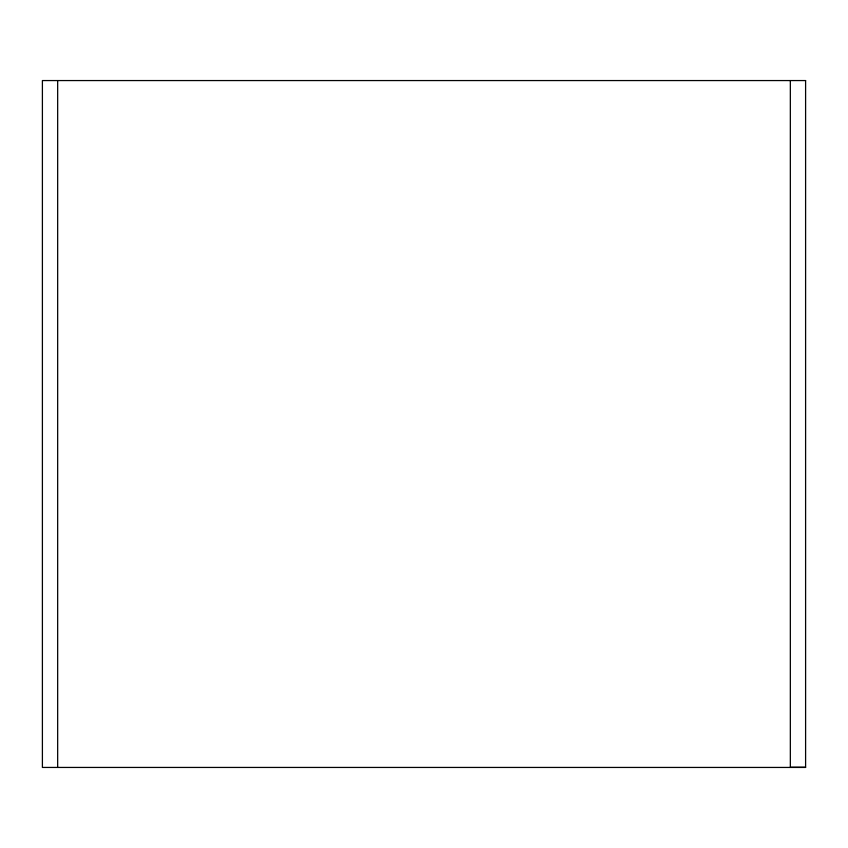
<?xml version="1.0" encoding="UTF-8"?>
<svg xmlns="http://www.w3.org/2000/svg" width="848" height="848" viewBox="0 0 848 848"><rect width="100%" height="100%" fill="white"/><g stroke="black" fill="none" stroke-linecap="round" stroke-linejoin="round"><path stroke-width="1.27" d="M805.6 767.249L790.336 767.249L790.336 80.56M57.664 80.56L57.664 767.44M805.6 80.56L42.4 80.56L42.4 767.44L805.6 767.44L805.6 80.56"/></g></svg>
